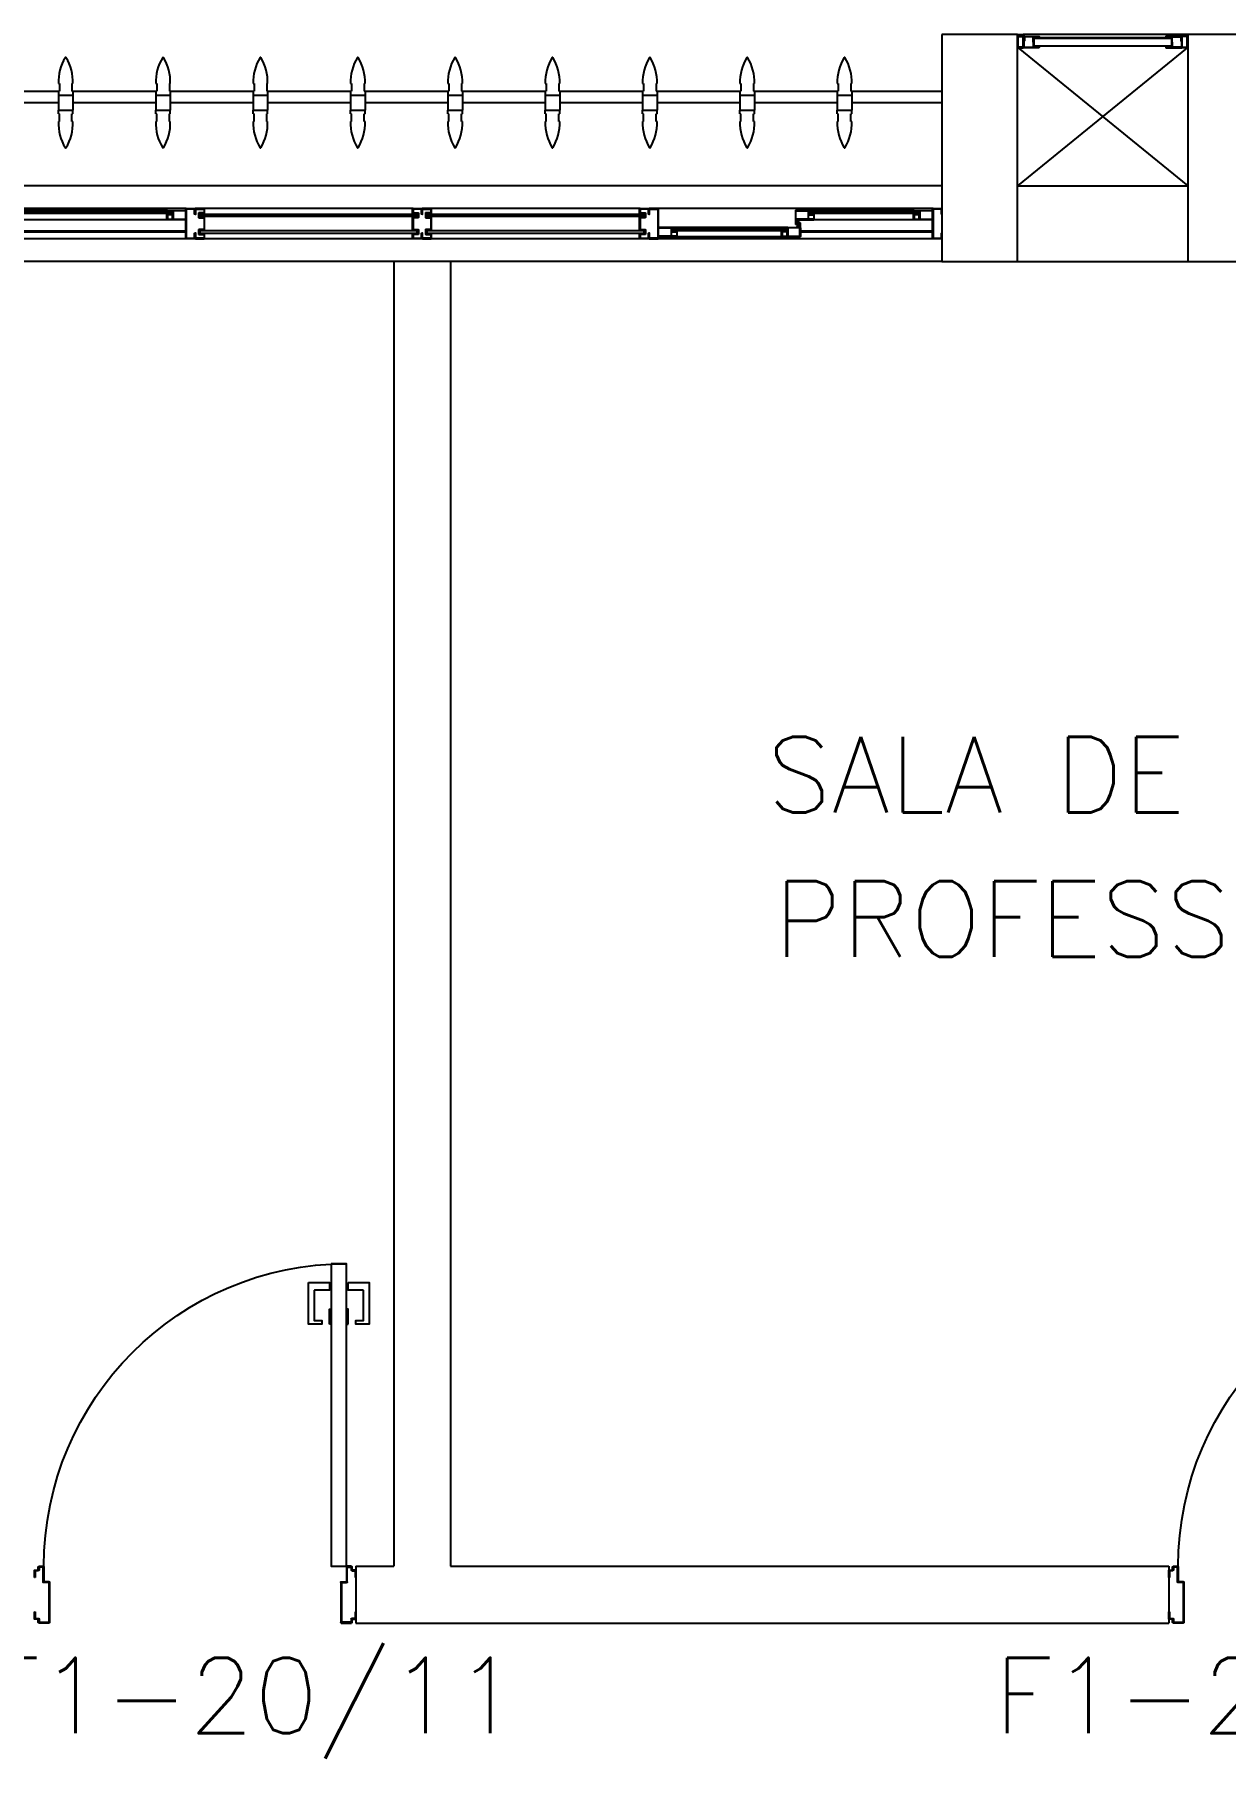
# Model space of a CAD drawing. Header units: millimetres. Extents: x 2801 to 3319, y 1187 to 1422.
# Drawn here: x 2987.925 to 2991.075, y 1325.842 to 1330.4 of the extents above; entities that cross this region are included whole.
import ezdxf

# ---------------------------------------------------------------- set-up
doc = ezdxf.new("R2010")
doc.units = ezdxf.units.MM
for name, color, linetype in [('AR-ALV', 2, 'Continuous'), ('AR-BRISES', 1, 'Continuous'), ('AR-ESQ', 1, 'Continuous'), ('AR-ESTC', 3, 'Continuous'), ('AR-PEITORIL', 1, 'Continuous'), ('AR-PORTA', 1, 'Continuous'), ('AR-SHAFT', 1, 'Continuous'), ('BR-PAINEL', 1, 'Continuous'), ('BR-SUPORTE', 1, 'Continuous'), ('DT-ESQ-BAGUETE-C', 2, 'Continuous'), ('DT-ESQ-BAGUETE-V', 1, 'Continuous'), ('DT-ESQ-CHAPA DOBRADA-V', 1, 'Continuous'), ('DT-ESQ-MARCO-V', 1, 'Continuous'), ('DT-ESQ-PERFIL CADEIRA-C', 2, 'Continuous'), ('DT-ESQ-PERFIL CADEIRA-V', 1, 'Continuous'), ('DT-ESQ-PERFIL U SIMPLES-C', 2, 'Continuous'), ('DT-ESQ-PERFIL U-C', 2, 'Continuous'), ('DT-ESQ-PERFIL U-V', 1, 'Continuous'), ('DT-ESQ-VENEZIANA-C', 2, 'Continuous'), ('DT-ESQ-VENEZIANA-V', 2, 'Continuous'), ('DT-ESQ-VIDRO-C', 2, 'Continuous'), ('DT-ESQ-VIDRO-V', 2, 'Continuous'), ('ENDEREÇO', 2, 'Continuous'), ('maçaneta', 1, 'Continuous'), ('mov', 1, 'Continuous'), ('PM-PERFIL U-C', 2, 'Continuous'), ('pm1', 2, 'Continuous'), ('TEXTO', 2, 'Continuous')]:
    doc.layers.add(name, color=color, linetype=linetype)
doc.styles.add('UNB-100', font='simplex.shx', dxfattribs={"height": 0.2})
doc.styles.add('UNB1-100', font='simplex.shx', dxfattribs={"height": 0.2})

# ---------------------------------------------------------------- blocks, each defined once
blk = doc.blocks.new('EF23-P')
at = {"layer": 'DT-ESQ-BAGUETE-C', "ltscale": 0.1}
for points in [[(0.4225, -0.08), (0.409, -0.08), (0.409, -0.0785), (0.422, -0.0785, 0.414214), (0.4225, -0.078), (0.4225, -0.067, 0.414214), (0.422, -0.0665), (0.409, -0.0665), (0.409, -0.065), (0.4225, -0.065, -0.414214), (0.424, -0.0665), (0.424, -0.0785, -0.414214)], [(0.7015, -0.08), (0.715, -0.08), (0.715, -0.0785), (0.702, -0.0785, -0.414214), (0.7015, -0.078), (0.7015, -0.067, -0.414214), (0.702, -0.0665), (0.715, -0.0665), (0.715, -0.065), (0.7015, -0.065, 0.414214), (0.7, -0.0665), (0.7, -0.0785, 0.414214)], [(0.0735, -0.125), (0.06, -0.125), (0.06, -0.1235), (0.073, -0.1235, 0.414214), (0.0735, -0.123), (0.0735, -0.112, 0.414214), (0.073, -0.1115), (0.06, -0.1115), (0.06, -0.11), (0.0735, -0.11, -0.414214), (0.075, -0.1115), (0.075, -0.1235, -0.414214)], [(0.339, -0.125), (0.3525, -0.125), (0.3525, -0.1235), (0.3395, -0.1235, -0.414214), (0.339, -0.123), (0.339, -0.112, -0.414214), (0.3395, -0.1115), (0.3525, -0.1115), (0.3525, -0.11), (0.339, -0.11, 0.414214), (0.3375, -0.1115), (0.3375, -0.1235, 0.414214)], [(2.0485, -0.125), (2.035, -0.125), (2.035, -0.1235), (2.048, -0.1235, 0.414214), (2.0485, -0.123), (2.0485, -0.112, 0.414214), (2.048, -0.1115), (2.035, -0.1115), (2.035, -0.11), (2.0485, -0.11, -0.414214), (2.05, -0.1115), (2.05, -0.1235, -0.414214)]]:
    blk.add_lwpolyline(points, format="xyb", close=True, dxfattribs=at)
at = {"layer": 'DT-ESQ-BAGUETE-V', "ltscale": 0.1}
for p, q in [((0.4225, -0.065), (0.7015, -0.065)), ((0.0735, -0.11), (0.339, -0.11)), ((2.0485, -0.11), (2.5265, -0.11))]:
    blk.add_line(p, q, dxfattribs=at)
at = {"layer": 'DT-ESQ-CHAPA DOBRADA-V', "ltscale": 0.1}
for p, q in [((0.025, -0.077), (0.374, -0.077)), ((0.025, -0.08), (0.374, -0.08)), ((2, -0.077), (2.5615, -0.077)), ((2, -0.08), (2.5615, -0.08))]:
    blk.add_line(p, q, dxfattribs=at)
at = {"layer": 'DT-ESQ-MARCO-V', "ltscale": 0.1}
for p, q in [((0.7985, -0.06), (1.3515, -0.06)), ((1.3985, -0.06), (1.9515, -0.06)), ((0.7985, -0.14), (1.3515, -0.14)), ((1.3985, -0.14), (1.9515, -0.14))]:
    blk.add_line(p, q, dxfattribs=at)
at = {"layer": 'DT-ESQ-PERFIL CADEIRA-C', "ltscale": 0.1}
for p, q in [((0.376, -0.0885), (0.4225, -0.0885)), ((0.75, -0.0885), (0.7015, -0.0885)), ((0.025, -0.1335), (0.0735, -0.1335)), ((0.3855, -0.1335), (0.339, -0.1335)), ((2, -0.1335), (2.0485, -0.1335))]:
    blk.add_line(p, q, dxfattribs=at)
for points in [[(0.4225, -0.087, -1), (0.4225, -0.09), (0.376, -0.09, -0.414214), (0.374, -0.088), (0.374, -0.067, -0.414214), (0.376, -0.065), (0.4075, -0.065, -0.414214), (0.409, -0.0665), (0.409, -0.087)], [(0.409, -0.0885, -0.198913), (0.4079, -0.0881, -0.198913), (0.4075, -0.087), (0.4075, -0.067, 0.414214), (0.407, -0.0665), (0.376, -0.0665, 0.414214), (0.3755, -0.067), (0.3755, -0.088, 0.414214), (0.376, -0.0885)], [(0.7015, -0.09), (0.75, -0.09), (0.75, -0.0885), (0.715, -0.0885, 0.198912), (0.7161, -0.0881, 0.198913), (0.7165, -0.087), (0.7165, -0.067, -0.414214), (0.717, -0.0665), (0.75, -0.0665), (0.75, -0.065), (0.7165, -0.065, 0.414214), (0.715, -0.0665), (0.715, -0.0785), (0.715, -0.08), (0.715, -0.087), (0.7015, -0.087, 1)], [(0.0735, -0.135), (0.025, -0.135), (0.025, -0.1335), (0.06, -0.1335, -0.198912), (0.0589, -0.1331, -0.198913), (0.0585, -0.132), (0.0585, -0.112, 0.414214), (0.058, -0.1115), (0.025, -0.1115), (0.025, -0.11), (0.0585, -0.11, -0.414214), (0.06, -0.1115), (0.06, -0.1235), (0.06, -0.125), (0.06, -0.132), (0.0735, -0.132, -1)], [(0.339, -0.132, 1), (0.339, -0.135), (0.3855, -0.135, 0.414214), (0.3875, -0.133), (0.3875, -0.112, 0.414214), (0.3855, -0.11), (0.354, -0.11, 0.414214), (0.3525, -0.1115), (0.3525, -0.132)], [(0.3525, -0.1335, 0.198913), (0.3536, -0.1331, 0.198913), (0.354, -0.132), (0.354, -0.112, -0.414214), (0.3545, -0.1115), (0.3855, -0.1115, -0.414214), (0.386, -0.112), (0.386, -0.133, -0.414214), (0.3855, -0.1335)], [(2.0485, -0.135), (2, -0.135), (2, -0.1335), (2.035, -0.1335, -0.198912), (2.0339, -0.1331, -0.198913), (2.0335, -0.132), (2.0335, -0.112, 0.414214), (2.033, -0.1115), (2, -0.1115), (2, -0.11), (2.0335, -0.11, -0.414214), (2.035, -0.1115), (2.035, -0.1235), (2.035, -0.125), (2.035, -0.132), (2.0485, -0.132, -1)]]:
    blk.add_lwpolyline(points, format="xyb", close=True, dxfattribs=at)
at = {"layer": 'DT-ESQ-PERFIL CADEIRA-V', "ltscale": 0.1}
for p, q in [((0.4075, -0.09), (0.7015, -0.09)), ((0.0735, -0.135), (0.339, -0.135)), ((2.0485, -0.135), (2.5265, -0.135))]:
    blk.add_line(p, q, dxfattribs=at)
at = {"layer": 'DT-ESQ-PERFIL U SIMPLES-C', "ltscale": 0.1}
for points in [[(0.376, -0.102), (0.384, -0.102), (0.384, -0.1005), (0.376, -0.1005, -0.414214), (0.3755, -0.1), (0.3755, -0.092, -0.414214), (0.376, -0.0915), (0.384, -0.0915), (0.384, -0.09), (0.376, -0.09, 0.414214), (0.374, -0.092), (0.374, -0.1, 0.414214)], [(0.3855, -0.098), (0.3775, -0.098), (0.3775, -0.0995), (0.3855, -0.0995, -0.414214), (0.386, -0.1), (0.386, -0.108, -0.414214), (0.3855, -0.1085), (0.3775, -0.1085), (0.3775, -0.11), (0.3855, -0.11, 0.414214), (0.3875, -0.108), (0.3875, -0.1, 0.414214)]]:
    blk.add_lwpolyline(points, format="xyb", close=True, dxfattribs=at)
at = {"layer": 'DT-ESQ-PERFIL U-C', "ltscale": 0.1}
for points in [[(0, -0.0615, -0.414214), (0.0015, -0.06), (0.0235, -0.06, -0.414214), (0.025, -0.0615), (0.025, -0.1385, -0.414214), (0.0235, -0.14), (0.0015, -0.14, -0.414214), (0, -0.1385), (0, -0.125), (0.0015, -0.125), (0.0015, -0.138, 0.414214), (0.002, -0.1385), (0.023, -0.1385, 0.414214), (0.0235, -0.138), (0.0235, -0.062, 0.414214), (0.023, -0.0615), (0.002, -0.0615, 0.414214), (0.0015, -0.062), (0.0015, -0.075), (0, -0.075)], [(0.775, -0.0615, 0.414214), (0.7735, -0.06), (0.7515, -0.06, 0.414214), (0.75, -0.0615), (0.75, -0.1385, 0.414214), (0.7515, -0.14), (0.7735, -0.14, 0.414214), (0.775, -0.1385), (0.775, -0.125), (0.7735, -0.125), (0.7735, -0.138, -0.414214), (0.773, -0.1385), (0.752, -0.1385, -0.414214), (0.7515, -0.138), (0.7515, -0.062, -0.414214), (0.752, -0.0615), (0.773, -0.0615, -0.414214), (0.7735, -0.062), (0.7735, -0.075), (0.775, -0.075)], [(0.8, -0.1285), (0.8, -0.1385, -0.414214), (0.7985, -0.14), (0.7765, -0.14, -0.414214), (0.775, -0.1385), (0.775, -0.125), (0.7765, -0.125), (0.7765, -0.138, 0.414214), (0.777, -0.1385), (0.798, -0.1385, 0.414214), (0.7985, -0.138), (0.7985, -0.1285), (0.7855, -0.1285, -0.414214), (0.784, -0.127), (0.784, -0.117, -0.414214), (0.7855, -0.1155), (0.7985, -0.1155), (0.7985, -0.0845), (0.7855, -0.0845, -0.414214), (0.784, -0.083), (0.784, -0.073, -0.414214), (0.7855, -0.0715), (0.7985, -0.0715), (0.7985, -0.062, 0.414214), (0.798, -0.0615), (0.777, -0.0615, 0.414214), (0.7765, -0.062), (0.7765, -0.075), (0.775, -0.075), (0.775, -0.0615, -0.414214), (0.7765, -0.06), (0.7985, -0.06, -0.414214), (0.8, -0.0615), (0.8, -0.0715, -0.414214), (0.7985, -0.073), (0.7855, -0.073), (0.7855, -0.083), (0.7985, -0.083), (0.7985, -0.083, -0.414214), (0.8, -0.0845), (0.8, -0.1155, -0.414214), (0.7985, -0.117), (0.7985, -0.117), (0.7855, -0.117), (0.7855, -0.127), (0.7985, -0.127, -0.414214)], [(1.35, -0.1285), (1.35, -0.1385, 0.414214), (1.3515, -0.14), (1.3735, -0.14, 0.414214), (1.375, -0.1385), (1.375, -0.125), (1.3735, -0.125), (1.3735, -0.138, -0.414214), (1.373, -0.1385), (1.352, -0.1385, -0.414214), (1.3515, -0.138), (1.3515, -0.1285), (1.3645, -0.1285, 0.414214), (1.366, -0.127), (1.366, -0.117, 0.414214), (1.3645, -0.1155), (1.3515, -0.1155), (1.3515, -0.0845), (1.3645, -0.0845, 0.414214), (1.366, -0.083), (1.366, -0.073, 0.414214), (1.3645, -0.0715), (1.3515, -0.0715), (1.3515, -0.062, -0.414214), (1.352, -0.0615), (1.373, -0.0615, -0.414214), (1.3735, -0.062), (1.3735, -0.075), (1.375, -0.075), (1.375, -0.0615, 0.414214), (1.3735, -0.06), (1.3515, -0.06, 0.414214), (1.35, -0.0615), (1.35, -0.0715, 0.414214), (1.3515, -0.073), (1.3645, -0.073), (1.3645, -0.083), (1.3515, -0.083), (1.3515, -0.083, 0.414214), (1.35, -0.0845), (1.35, -0.1155, 0.414214), (1.3515, -0.117), (1.3515, -0.117), (1.3645, -0.117), (1.3645, -0.127), (1.3515, -0.127, 0.414214)], [(1.4, -0.1285), (1.4, -0.1385, -0.414214), (1.3985, -0.14), (1.3765, -0.14, -0.414214), (1.375, -0.1385), (1.375, -0.125), (1.3765, -0.125), (1.3765, -0.138, 0.414214), (1.377, -0.1385), (1.398, -0.1385, 0.414214), (1.3985, -0.138), (1.3985, -0.1285), (1.3855, -0.1285, -0.414214), (1.384, -0.127), (1.384, -0.117, -0.414214), (1.3855, -0.1155), (1.3985, -0.1155), (1.3985, -0.0845), (1.3855, -0.0845, -0.414214), (1.384, -0.083), (1.384, -0.073, -0.414214), (1.3855, -0.0715), (1.3985, -0.0715), (1.3985, -0.062, 0.414214), (1.398, -0.0615), (1.377, -0.0615, 0.414214), (1.3765, -0.062), (1.3765, -0.075), (1.375, -0.075), (1.375, -0.0615, -0.414214), (1.3765, -0.06), (1.3985, -0.06, -0.414214), (1.4, -0.0615), (1.4, -0.0715, -0.414214), (1.3985, -0.073), (1.3855, -0.073), (1.3855, -0.083), (1.3985, -0.083), (1.3985, -0.083, -0.414214), (1.4, -0.0845), (1.4, -0.1155, -0.414214), (1.3985, -0.117), (1.3985, -0.117), (1.3855, -0.117), (1.3855, -0.127), (1.3985, -0.127, -0.414214)], [(1.95, -0.1285), (1.95, -0.1385, 0.414214), (1.9515, -0.14), (1.9735, -0.14, 0.414214), (1.975, -0.1385), (1.975, -0.125), (1.9735, -0.125), (1.9735, -0.138, -0.414214), (1.973, -0.1385), (1.952, -0.1385, -0.414214), (1.9515, -0.138), (1.9515, -0.1285), (1.9645, -0.1285, 0.414214), (1.966, -0.127), (1.966, -0.117, 0.414214), (1.9645, -0.1155), (1.9515, -0.1155), (1.9515, -0.0845), (1.9645, -0.0845, 0.414214), (1.966, -0.083), (1.966, -0.073, 0.414214), (1.9645, -0.0715), (1.9515, -0.0715), (1.9515, -0.062, -0.414214), (1.952, -0.0615), (1.973, -0.0615, -0.414214), (1.9735, -0.062), (1.9735, -0.075), (1.975, -0.075), (1.975, -0.0615, 0.414214), (1.9735, -0.06), (1.9515, -0.06, 0.414214), (1.95, -0.0615), (1.95, -0.0715, 0.414214), (1.9515, -0.073), (1.9645, -0.073), (1.9645, -0.083), (1.9515, -0.083), (1.9515, -0.083, 0.414214), (1.95, -0.0845), (1.95, -0.1155, 0.414214), (1.9515, -0.117), (1.9515, -0.117), (1.9645, -0.117), (1.9645, -0.127), (1.9515, -0.127, 0.414214)], [(1.975, -0.0615, -0.414214), (1.9765, -0.06), (1.9985, -0.06, -0.414214), (2, -0.0615), (2, -0.1385, -0.414214), (1.9985, -0.14), (1.9765, -0.14, -0.414214), (1.975, -0.1385), (1.975, -0.125), (1.9765, -0.125), (1.9765, -0.138, 0.414214), (1.977, -0.1385), (1.998, -0.1385, 0.414214), (1.9985, -0.138), (1.9985, -0.062, 0.414214), (1.998, -0.0615), (1.977, -0.0615, 0.414214), (1.9765, -0.062), (1.9765, -0.075), (1.975, -0.075)]]:
    blk.add_lwpolyline(points, format="xyb", close=True, dxfattribs=at)
at = {"layer": 'DT-ESQ-PERFIL U-V', "ltscale": 0.1}
for p, q in [((0.0235, -0.06), (0.7515, -0.06)), ((1.9985, -0.06), (3.1515, -0.06)), ((0.0235, -0.14), (0.7515, -0.14)), ((1.9985, -0.14), (3.1515, -0.14))]:
    blk.add_line(p, q, dxfattribs=at)
at = {"layer": 'DT-ESQ-VIDRO-C', "ltscale": 0.1}
for points in [[(0.7125, -0.085), (0.7125, -0.082), (0.4115, -0.082), (0.4115, -0.085)], [(1.3625, -0.081), (1.3625, -0.075), (0.7875, -0.075), (0.7875, -0.081)], [(1.9625, -0.081), (1.9625, -0.075), (1.3875, -0.075), (1.3875, -0.081)], [(0.063, -0.13), (0.063, -0.127), (0.3495, -0.127), (0.3495, -0.13)], [(2.038, -0.13), (2.038, -0.127), (2.537, -0.127), (2.537, -0.13)]]:
    blk.add_lwpolyline(points, close=True, dxfattribs=at)
at = {"layer": 'DT-ESQ-VIDRO-V', "ltscale": 0.1}
for points in [[(1.3625, -0.119), (1.3625, -0.125), (0.7875, -0.125), (0.7875, -0.119)], [(1.9625, -0.119), (1.9625, -0.125), (1.3875, -0.125), (1.3875, -0.119)]]:
    blk.add_lwpolyline(points, close=True, dxfattribs=at)
blk = doc.blocks.new('BR-MODULO8')
at = {"layer": 'BR-PAINEL'}
for p, q in [((-2.3367, 0.27), (-2.3342, 0.27)), ((-2.3367, 0.25), (-2.3367, 0.24)), ((-2.3367, 0.25), (-2.3342, 0.25)), ((-2.3367, 0.24), (-2.2983, 0.24)), ((-2.3367, 0.24), (-2.3367, 0.2)), ((-2.3342, 0.27), (-2.3342, 0.25)), ((-2.3008, 0.27), (-2.3008, 0.25)), ((-2.2983, 0.27), (-2.3008, 0.27)), ((-2.2983, 0.25), (-2.3008, 0.25)), ((-2.2983, 0.25), (-2.2983, 0.24)), ((-2.2983, 0.24), (-2.2983, 0.2)), ((-2.0792, 0.27), (-2.0767, 0.27)), ((-2.0792, 0.25), (-2.0792, 0.24)), ((-2.0792, 0.25), (-2.0767, 0.25)), ((-2.0792, 0.24), (-2.0408, 0.24)), ((-2.0792, 0.24), (-2.0792, 0.2)), ((-2.0767, 0.27), (-2.0767, 0.25)), ((-2.0433, 0.27), (-2.0433, 0.25)), ((-2.0408, 0.27), (-2.0433, 0.27)), ((-2.0408, 0.25), (-2.0433, 0.25)), ((-2.0408, 0.25), (-2.0408, 0.24)), ((-2.0408, 0.24), (-2.0408, 0.2)), ((-1.8217, 0.27), (-1.8192, 0.27)), ((-1.8217, 0.25), (-1.8217, 0.24)), ((-1.8217, 0.25), (-1.8192, 0.25)), ((-1.8217, 0.24), (-1.7833, 0.24)), ((-1.8217, 0.24), (-1.8217, 0.2)), ((-1.8192, 0.27), (-1.8192, 0.25)), ((-1.7858, 0.27), (-1.7858, 0.25)), ((-1.7833, 0.27), (-1.7858, 0.27)), ((-1.7833, 0.25), (-1.7858, 0.25)), ((-1.7833, 0.25), (-1.7833, 0.24)), ((-1.7833, 0.24), (-1.7833, 0.2)), ((-1.5642, 0.27), (-1.5617, 0.27)), ((-1.5642, 0.25), (-1.5642, 0.24)), ((-1.5642, 0.25), (-1.5617, 0.25)), ((-1.5642, 0.24), (-1.5258, 0.24)), ((-1.5642, 0.24), (-1.5642, 0.2)), ((-1.5617, 0.27), (-1.5617, 0.25)), ((-1.5283, 0.27), (-1.5283, 0.25)), ((-1.5258, 0.27), (-1.5283, 0.27)), ((-1.5258, 0.25), (-1.5283, 0.25)), ((-1.5258, 0.25), (-1.5258, 0.24)), ((-1.5258, 0.24), (-1.5258, 0.2)), ((-1.3067, 0.27), (-1.3042, 0.27)), ((-1.3067, 0.25), (-1.3067, 0.24)), ((-1.3067, 0.25), (-1.3042, 0.25)), ((-1.3067, 0.24), (-1.2683, 0.24)), ((-1.3067, 0.24), (-1.3067, 0.2)), ((-1.3042, 0.27), (-1.3042, 0.25)), ((-1.2708, 0.27), (-1.2708, 0.25)), ((-1.2683, 0.27), (-1.2708, 0.27)), ((-1.2683, 0.25), (-1.2708, 0.25)), ((-1.2683, 0.25), (-1.2683, 0.24)), ((-1.2683, 0.24), (-1.2683, 0.2)), ((-1.0492, 0.27), (-1.0467, 0.27)), ((-1.0492, 0.25), (-1.0492, 0.24)), ((-1.0492, 0.25), (-1.0467, 0.25)), ((-1.0492, 0.24), (-1.0108, 0.24)), ((-1.0492, 0.24), (-1.0492, 0.2)), ((-1.0467, 0.27), (-1.0467, 0.25)), ((-1.0133, 0.27), (-1.0133, 0.25)), ((-1.0108, 0.27), (-1.0133, 0.27)), ((-1.0108, 0.25), (-1.0133, 0.25)), ((-1.0108, 0.25), (-1.0108, 0.24)), ((-1.0108, 0.24), (-1.0108, 0.2)), ((-0.7917, 0.27), (-0.7892, 0.27)), ((-0.7917, 0.25), (-0.7917, 0.24)), ((-0.7917, 0.25), (-0.7892, 0.25)), ((-0.7917, 0.24), (-0.7533, 0.24)), ((-0.7917, 0.24), (-0.7917, 0.2)), ((-0.7892, 0.27), (-0.7892, 0.25)), ((-0.7558, 0.27), (-0.7558, 0.25)), ((-0.7533, 0.27), (-0.7558, 0.27)), ((-0.7533, 0.25), (-0.7558, 0.25)), ((-0.7533, 0.25), (-0.7533, 0.24)), ((-0.7533, 0.24), (-0.7533, 0.2)), ((-0.5342, 0.27), (-0.5317, 0.27)), ((-0.5342, 0.25), (-0.5317, 0.25)), ((-0.5342, 0.25), (-0.5342, 0.24)), ((-0.5342, 0.24), (-0.5342, 0.2)), ((-0.5342, 0.24), (-0.4958, 0.24)), ((-0.5317, 0.27), (-0.5317, 0.25)), ((-0.4958, 0.27), (-0.4983, 0.27)), ((-0.4983, 0.27), (-0.4983, 0.25)), ((-0.4958, 0.25), (-0.4983, 0.25)), ((-0.4958, 0.25), (-0.4958, 0.24)), ((-0.4958, 0.24), (-0.4958, 0.2)), ((-0.2767, 0.27), (-0.2742, 0.27)), ((-0.2767, 0.25), (-0.2767, 0.24)), ((-0.2767, 0.25), (-0.2742, 0.25)), ((-0.2767, 0.24), (-0.2383, 0.24)), ((-0.2767, 0.24), (-0.2767, 0.2)), ((-0.2742, 0.27), (-0.2742, 0.25)), ((-0.2408, 0.27), (-0.2408, 0.25)), ((-0.2383, 0.27), (-0.2408, 0.27)), ((-0.2383, 0.25), (-0.2408, 0.25)), ((-0.2383, 0.25), (-0.2383, 0.24)), ((-0.2383, 0.24), (-0.2383, 0.2)), ((-2.3367, 0.2), (-2.2983, 0.2)), ((-2.3367, 0.19), (-2.3367, 0.2)), ((-2.3367, 0.19), (-2.3342, 0.19)), ((-2.3342, 0.17), (-2.3342, 0.19)), ((-2.2983, 0.19), (-2.3008, 0.19)), ((-2.3008, 0.17), (-2.3008, 0.19)), ((-2.2983, 0.19), (-2.2983, 0.2)), ((-2.0792, 0.2), (-2.0408, 0.2)), ((-2.0792, 0.19), (-2.0792, 0.2)), ((-2.0792, 0.19), (-2.0767, 0.19)), ((-2.0767, 0.17), (-2.0767, 0.19)), ((-2.0408, 0.19), (-2.0433, 0.19)), ((-2.0433, 0.17), (-2.0433, 0.19)), ((-2.0408, 0.19), (-2.0408, 0.2)), ((-1.8217, 0.2), (-1.7833, 0.2)), ((-1.8217, 0.19), (-1.8217, 0.2)), ((-1.8217, 0.19), (-1.8192, 0.19)), ((-1.8192, 0.17), (-1.8192, 0.19)), ((-1.7833, 0.19), (-1.7858, 0.19)), ((-1.7858, 0.17), (-1.7858, 0.19)), ((-1.7833, 0.19), (-1.7833, 0.2)), ((-1.5642, 0.2), (-1.5258, 0.2)), ((-1.5642, 0.19), (-1.5642, 0.2)), ((-1.5642, 0.19), (-1.5617, 0.19)), ((-1.5617, 0.17), (-1.5617, 0.19)), ((-1.5258, 0.19), (-1.5283, 0.19)), ((-1.5283, 0.17), (-1.5283, 0.19)), ((-1.5258, 0.19), (-1.5258, 0.2)), ((-1.3067, 0.2), (-1.2683, 0.2)), ((-1.3067, 0.19), (-1.3067, 0.2)), ((-1.3067, 0.19), (-1.3042, 0.19)), ((-1.3042, 0.17), (-1.3042, 0.19)), ((-1.2683, 0.19), (-1.2708, 0.19)), ((-1.2708, 0.17), (-1.2708, 0.19)), ((-1.2683, 0.19), (-1.2683, 0.2)), ((-1.0492, 0.2), (-1.0108, 0.2)), ((-1.0492, 0.19), (-1.0492, 0.2)), ((-1.0492, 0.19), (-1.0467, 0.19)), ((-1.0467, 0.17), (-1.0467, 0.19)), ((-1.0108, 0.19), (-1.0133, 0.19)), ((-1.0133, 0.17), (-1.0133, 0.19)), ((-1.0108, 0.19), (-1.0108, 0.2)), ((-0.7917, 0.2), (-0.7533, 0.2)), ((-0.7917, 0.19), (-0.7917, 0.2)), ((-0.7917, 0.19), (-0.7892, 0.19)), ((-0.7892, 0.17), (-0.7892, 0.19)), ((-0.7533, 0.19), (-0.7558, 0.19)), ((-0.7558, 0.17), (-0.7558, 0.19)), ((-0.7533, 0.19), (-0.7533, 0.2)), ((-0.5342, 0.19), (-0.5342, 0.2)), ((-0.5342, 0.2), (-0.4958, 0.2)), ((-0.5342, 0.19), (-0.5317, 0.19)), ((-0.5317, 0.17), (-0.5317, 0.19)), ((-0.4983, 0.17), (-0.4983, 0.19)), ((-0.4958, 0.19), (-0.4983, 0.19)), ((-0.4958, 0.19), (-0.4958, 0.2)), ((-0.2767, 0.2), (-0.2383, 0.2)), ((-0.2767, 0.19), (-0.2767, 0.2)), ((-0.2767, 0.19), (-0.2742, 0.19)), ((-0.2742, 0.17), (-0.2742, 0.19)), ((-0.2383, 0.19), (-0.2408, 0.19)), ((-0.2408, 0.17), (-0.2408, 0.19)), ((-0.2383, 0.19), (-0.2383, 0.2)), ((-2.3367, 0.17), (-2.3342, 0.17)), ((-2.2983, 0.17), (-2.3008, 0.17)), ((-2.0792, 0.17), (-2.0767, 0.17)), ((-2.0408, 0.17), (-2.0433, 0.17)), ((-1.8217, 0.17), (-1.8192, 0.17)), ((-1.7833, 0.17), (-1.7858, 0.17)), ((-1.5642, 0.17), (-1.5617, 0.17)), ((-1.5258, 0.17), (-1.5283, 0.17)), ((-1.3067, 0.17), (-1.3042, 0.17)), ((-1.2683, 0.17), (-1.2708, 0.17)), ((-1.0492, 0.17), (-1.0467, 0.17)), ((-1.0108, 0.17), (-1.0133, 0.17)), ((-0.7917, 0.17), (-0.7892, 0.17)), ((-0.7533, 0.17), (-0.7558, 0.17)), ((-0.5342, 0.17), (-0.5317, 0.17)), ((-0.4958, 0.17), (-0.4983, 0.17)), ((-0.2767, 0.17), (-0.2742, 0.17)), ((-0.2383, 0.17), (-0.2408, 0.17))]:
    blk.add_line(p, q, dxfattribs=at)
for centre, radius, start, end in [((-2.2117, 0.2739), 0.1251, 148.4721, 181.772), ((-2.3175, 0.3387), 0.001, 37.1012, 142.8988), ((-2.4233, 0.2739), 0.1251, 358.228, 31.5279), ((-1.9542, 0.2739), 0.1251, 148.4721, 181.772), ((-2.06, 0.3387), 0.001, 37.1012, 142.8988), ((-2.1658, 0.2739), 0.1251, 358.228, 31.5279), ((-1.6967, 0.2739), 0.1251, 148.4721, 181.772), ((-1.8025, 0.3387), 0.001, 37.1012, 142.8988), ((-1.9083, 0.2739), 0.1251, 358.228, 31.5279), ((-1.4392, 0.2739), 0.1251, 148.4721, 181.772), ((-1.545, 0.3387), 0.001, 37.1012, 142.8988), ((-1.6508, 0.2739), 0.1251, 358.228, 31.5279), ((-1.1817, 0.2739), 0.1251, 148.4721, 181.772), ((-1.2875, 0.3387), 0.001, 37.1012, 142.8988), ((-1.3933, 0.2739), 0.1251, 358.228, 31.5279), ((-0.9242, 0.2739), 0.1251, 148.4721, 181.772), ((-1.03, 0.3387), 0.001, 37.1012, 142.8988), ((-1.1358, 0.2739), 0.1251, 358.228, 31.5279), ((-0.6667, 0.2739), 0.1251, 148.4721, 181.772), ((-0.7725, 0.3387), 0.001, 37.1012, 142.8988), ((-0.8783, 0.2739), 0.1251, 358.228, 31.5279), ((-0.4092, 0.2739), 0.1251, 148.4721, 181.772), ((-0.515, 0.3387), 0.001, 37.1012, 142.8988), ((-0.6208, 0.2739), 0.1251, 358.228, 31.5279), ((-0.1517, 0.2739), 0.1251, 148.4721, 181.772), ((-0.2575, 0.3387), 0.001, 37.1012, 142.8988), ((-0.3633, 0.2739), 0.1251, 358.228, 31.5279), ((-2.2117, 0.1661), 0.1251, 178.228, 211.5279), ((-2.4233, 0.1661), 0.1251, 328.4721, 1.772), ((-1.9542, 0.1661), 0.1251, 178.228, 211.5279), ((-2.1658, 0.1661), 0.1251, 328.4721, 1.772), ((-1.6967, 0.1661), 0.1251, 178.228, 211.5279), ((-1.9083, 0.1661), 0.1251, 328.4721, 1.772), ((-1.4392, 0.1661), 0.1251, 178.228, 211.5279), ((-1.6508, 0.1661), 0.1251, 328.4721, 1.772), ((-1.1817, 0.1661), 0.1251, 178.228, 211.5279), ((-1.3933, 0.1661), 0.1251, 328.4721, 1.772), ((-0.9242, 0.1661), 0.1251, 178.228, 211.5279), ((-1.1358, 0.1661), 0.1251, 328.4721, 1.772), ((-0.6667, 0.1661), 0.1251, 178.228, 211.5279), ((-0.8783, 0.1661), 0.1251, 328.4721, 1.772), ((-0.4092, 0.1661), 0.1251, 178.228, 211.5279), ((-0.6208, 0.1661), 0.1251, 328.4721, 1.772), ((-0.1517, 0.1661), 0.1251, 178.228, 211.5279), ((-0.3633, 0.1661), 0.1251, 328.4721, 1.772), ((-2.3175, 0.1013), 0.001, 217.1012, 322.8988), ((-2.06, 0.1013), 0.001, 217.1012, 322.8988), ((-1.8025, 0.1013), 0.001, 217.1012, 322.8988), ((-1.545, 0.1013), 0.001, 217.1012, 322.8988), ((-1.2875, 0.1013), 0.001, 217.1012, 322.8988), ((-1.03, 0.1013), 0.001, 217.1012, 322.8988), ((-0.7725, 0.1013), 0.001, 217.1012, 322.8988), ((-0.515, 0.1013), 0.001, 217.1012, 322.8988), ((-0.2575, 0.1013), 0.001, 217.1012, 322.8988)]:
    blk.add_arc(centre, radius, start, end, dxfattribs=at)
at = {"layer": 'BR-SUPORTE'}
for p, q in [((-2.5558, 0.25), (-2.3342, 0.25)), ((-2.2983, 0.25), (-2.0767, 0.25)), ((-2.0408, 0.25), (-1.8192, 0.25)), ((-1.7833, 0.25), (-1.5617, 0.25)), ((-1.5258, 0.25), (-1.3042, 0.25)), ((-1.2683, 0.25), (-1.0467, 0.25)), ((-1.0108, 0.25), (-0.7892, 0.25)), ((-0.7533, 0.25), (-0.5317, 0.25)), ((-0.4958, 0.25), (-0.2742, 0.25)), ((-0.2383, 0.25), (0, 0.25)), ((-2.5558, 0.22), (-2.3367, 0.22)), ((-2.2983, 0.22), (-2.0792, 0.22)), ((-2.0408, 0.22), (-1.8217, 0.22)), ((-1.7833, 0.22), (-1.5642, 0.22)), ((-1.5258, 0.22), (-1.3067, 0.22)), ((-1.2683, 0.22), (-1.0492, 0.22)), ((-1.0108, 0.22), (-0.7917, 0.22)), ((-0.7533, 0.22), (-0.5342, 0.22)), ((-0.4958, 0.22), (-0.2767, 0.22)), ((-0.2383, 0.22), (0, 0.22))]:
    blk.add_line(p, q, dxfattribs=at)
blk = doc.blocks.new('PM3')
at = {"layer": 'maçaneta'}
for points in [[(0.02, 0.825), (-0.035, 0.825), (-0.035, 0.715), (0, 0.715), (0, 0.725), (-0.02, 0.725), (-0.02, 0.8035, -0.414214), (-0.0185, 0.805), (0.02, 0.805)], [(0.125, 0.825), (0.07, 0.825), (0.07, 0.805), (0.1085, 0.805, -0.414214), (0.11, 0.8035), (0.11, 0.725), (0.09, 0.725), (0.09, 0.715), (0.125, 0.715)]]:
    blk.add_lwpolyline(points, format="xyb", close=True, dxfattribs=at)
for points in [[(0.02, 0.715), (0.02, 0.755), (0.025, 0.755), (0.025, 0.715)], [(0.07, 0.715), (0.07, 0.755), (0.065, 0.755), (0.065, 0.715)]]:
    blk.add_lwpolyline(points, close=True, dxfattribs=at)
at = {"layer": 'mov'}
blk.add_arc((0.025, 0.075), 0.8, 0, 90, dxfattribs=at)
at = {"layer": 'PM-PERFIL U-C'}
for p, q in [((0, 0.045), (0, 0.0635)), ((0.0015, 0.065), (0.01, 0.065)), ((0.002, 0.063), (0.002, 0.045)), ((0.0105, 0.063), (0.002, 0.063)), ((0.01, 0.065), (0.01, 0.0735)), ((0.0115, 0.075), (0.0235, 0.075)), ((0.012, 0.073), (0.012, 0.0645)), ((0.023, 0.073), (0.012, 0.073)), ((0.023, 0.0335), (0.023, 0.073)), ((0.025, 0.0735), (0.025, 0.034)), ((0.825, 0.0735), (0.825, 0.034)), ((0.8385, 0.075), (0.8265, 0.075)), ((0.827, 0.073), (0.838, 0.073)), ((0.827, 0.0335), (0.827, 0.073)), ((0.838, 0.073), (0.838, 0.0645)), ((0.8395, 0.063), (0.848, 0.063)), ((0.84, 0.065), (0.84, 0.0735)), ((0.8485, 0.065), (0.84, 0.065)), ((0.848, 0.063), (0.848, 0.045)), ((0.85, 0.045), (0.85, 0.0635)), ((0.002, 0.045), (0, 0.045)), ((0.038, 0.032), (0.0245, 0.032)), ((0.0385, 0.034), (0.025, 0.034)), ((0.038, 0.032), (0.038, -0.073)), ((0.04, 0.0325), (0.04, -0.0735)), ((0.81, 0.0325), (0.81, -0.0735)), ((0.8115, 0.034), (0.825, 0.034)), ((0.812, 0.032), (0.8255, 0.032)), ((0.812, 0.032), (0.812, -0.073)), ((0.848, 0.045), (0.85, 0.045)), ((0, -0.045), (0.002, -0.045)), ((0, -0.0635), (0, -0.045)), ((0.002, -0.045), (0.002, -0.063)), ((0.85, -0.045), (0.848, -0.045)), ((0.848, -0.045), (0.848, -0.063)), ((0.85, -0.0635), (0.85, -0.045)), ((0.01, -0.065), (0.0015, -0.065)), ((0.002, -0.063), (0.0105, -0.063)), ((0.01, -0.0735), (0.01, -0.065)), ((0.0385, -0.075), (0.0115, -0.075)), ((0.012, -0.0645), (0.012, -0.073)), ((0.012, -0.073), (0.038, -0.073)), ((0.8115, -0.075), (0.8385, -0.075)), ((0.838, -0.073), (0.812, -0.073)), ((0.838, -0.0645), (0.838, -0.073)), ((0.848, -0.063), (0.8395, -0.063)), ((0.84, -0.0735), (0.84, -0.065)), ((0.84, -0.065), (0.8485, -0.065))]:
    blk.add_line(p, q, dxfattribs=at)
for centre, start, end in [((0.0015, 0.0635), 90, 180), ((0.0115, 0.0735), 90, 180), ((0.0105, 0.0645), 270, 0), ((0.0235, 0.0735), 360, 90), ((0.8265, 0.0735), 90, 180), ((0.8395, 0.0645), 180, 270), ((0.8385, 0.0735), 0, 90), ((0.8485, 0.0635), 0, 90), ((0.0245, 0.0335), 180, 270), ((0.0385, 0.0325), 0, 90), ((0.8115, 0.0325), 90, 180), ((0.8255, 0.0335), 270, 0), ((0.0015, -0.0635), 180, 270), ((0.0115, -0.0735), 180, 270), ((0.0105, -0.0645), 0, 90), ((0.0385, -0.0735), 269.9386, 0), ((0.8115, -0.0735), 180, 270.0614), ((0.8395, -0.0645), 90, 180), ((0.8385, -0.0735), 270, 0), ((0.8485, -0.0635), 270, 0)]:
    blk.add_arc(centre, 0.0015, start, end, dxfattribs=at)
at = {"layer": 'pm1'}
blk.add_lwpolyline([(0.065, 0.875), (0.065, 0.075), (0.025, 0.075), (0.025, 0.875)], close=True, dxfattribs=at)
blk = doc.blocks.new('EF01C-P')
at = {"layer": 'DT-ESQ-BAGUETE-C', "ltscale": 0.1}
for points in [[(0.0015, 0.035), (0.015, 0.035), (0.015, 0.0335), (0.0015, 0.0335), (0.0015, 0.005), (0.015, 0.005), (0.015, 0.0035), (0.0015, 0.0035, -0.414214), (0, 0.005), (0, 0.0335, -0.414214)], [(0.4485, 0.035), (0.435, 0.035), (0.435, 0.0335), (0.4485, 0.0335), (0.4485, 0.005), (0.435, 0.005), (0.435, 0.0035), (0.4485, 0.0035, 0.414214), (0.45, 0.005), (0.45, 0.0335, 0.414214)]]:
    blk.add_lwpolyline(points, format="xyb", close=True, dxfattribs=at)
at = {"layer": 'DT-ESQ-PERFIL CADEIRA-C', "ltscale": 0.1}
for points in [[(0.01, 0.0015), (0.01, 0.003), (0.0015, 0.003, 1), (0.0015, 0), (0.015, 0, 0.414214), (0.0165, 0.0015), (0.0165, 0.0335), (0.043, 0.0335)], [(0.043, 0.0065), (0.018, 0.0065), (0.018, 0.0165), (0.0165, 0.0165), (0.0165, 0.0065, 0.414214), (0.018, 0.005), (0.043, 0.005), (0.0565, 0.005, 1), (0.0565, 0.008), (0.043, 0.008), (0.043, 0.02), (0.043, 0.032), (0.0565, 0.032, 1), (0.0565, 0.035), (0.043, 0.035), (0.0165, 0.035, 0.414214), (0.015, 0.0335), (0.015, 0.0015), (0.0015, 0.0015)], [(0.0415, 0.02), (0.0415, 0.032, -0.414214), (0.043, 0.0335), (0.0565, 0.0335)], [(0.0415, 0.02), (0.0415, 0.008, 0.414214), (0.043, 0.0065), (0.0565, 0.0065)], [(0.407, 0.0065), (0.432, 0.0065), (0.432, 0.0165), (0.4335, 0.0165), (0.4335, 0.0065, -0.414214), (0.432, 0.005), (0.407, 0.005), (0.3935, 0.005, -1), (0.3935, 0.008), (0.407, 0.008), (0.407, 0.02), (0.407, 0.032), (0.3935, 0.032, -1), (0.3935, 0.035), (0.407, 0.035), (0.4335, 0.035, -0.414214), (0.435, 0.0335), (0.435, 0.0015), (0.4485, 0.0015)], [(0.4085, 0.02), (0.4085, 0.032, 0.414214), (0.407, 0.0335), (0.3935, 0.0335)], [(0.4085, 0.02), (0.4085, 0.008, -0.414214), (0.407, 0.0065), (0.3935, 0.0065)], [(0.44, 0.0015), (0.44, 0.003), (0.4485, 0.003, -1), (0.4485, 0), (0.435, 0, -0.414214), (0.4335, 0.0015), (0.4335, 0.0335), (0.407, 0.0335)]]:
    blk.add_lwpolyline(points, format="xyb", dxfattribs=at)
at = {"layer": 'DT-ESQ-PERFIL CADEIRA-V', "ltscale": 0.1}
blk.add_line((0.015, 0), (0.435, 0), dxfattribs=at)
at = {"layer": 'DT-ESQ-VENEZIANA-C', "ltscale": 0.1}
for p, q in [((0.043, 0.0105), (0.407, 0.0105)), ((0.043, 0.009), (0.407, 0.009))]:
    blk.add_line(p, q, dxfattribs=at)
at = {"layer": 'DT-ESQ-VENEZIANA-V', "ltscale": 0.1}
blk.add_line((0.043, 0.031), (0.407, 0.031), dxfattribs=at)

msp = doc.modelspace()

# ---------------------------------------------------------------- linework, layer by layer
at = {"layer": 'AR-ALV'}
for p, q in [((2990.5249, 1329.9998), (2990.9749, 1329.9998)), ((2989.0249, 1329.7998), (2988.8749, 1329.7998)), ((2988.8749, 1329.7998), (2988.8749, 1326.3498)), ((2989.0249, 1329.7998), (2989.0249, 1326.3498)), ((2990.5249, 1329.7998), (2990.9749, 1329.7998)), ((2988.7749, 1326.3498), (2988.7749, 1326.1998)), ((2988.7749, 1326.3498), (2988.8749, 1326.3498)), ((2989.0249, 1326.3498), (2990.9249, 1326.3498)), ((2990.9249, 1326.3498), (2990.9249, 1326.1998)), ((2988.7749, 1326.1998), (2990.9249, 1326.1998))]:
    msp.add_line(p, q, dxfattribs=at)
at = {"layer": 'AR-ESTC'}
for points in [[(2990.3249, 1330.3998), (2990.3249, 1329.7998), (2990.5249, 1329.7998), (2990.5249, 1330.3998)], [(2990.9749, 1330.3998), (2990.9749, 1329.7998), (2991.1749, 1329.7998), (2991.1749, 1330.3998)]]:
    msp.add_lwpolyline(points, close=True, dxfattribs=at)
at = {"layer": 'AR-PEITORIL'}
for p, q in [((2990.3249, 1329.9998), (2985.1749, 1329.9998)), ((2990.3249, 1329.7998), (2985.1749, 1329.7998))]:
    msp.add_line(p, q, dxfattribs=at)
at = {"layer": 'AR-SHAFT'}
for p, q in [((2990.9734, 1330.3648), (2990.5249, 1329.9998)), ((2990.5264, 1330.3648), (2990.9749, 1329.9998))]:
    msp.add_line(p, q, dxfattribs=at)

# ---------------------------------------------------------------- block references
at = {"layer": 'AR-BRISES'}
msp.add_blockref('BR-MODULO8', (2990.3249, 1329.9998), dxfattribs=at)
at = {"layer": 'AR-ESQ', "rotation": 180}
for name, p in [('EF01C-P', (2990.9749, 1330.3998)), ('EF23-P', (2990.3249, 1329.7998))]:
    msp.add_blockref(name, p, dxfattribs=at)
at = {"layer": 'AR-PORTA', "xscale": -1}
for p in [(2988.7749, 1326.2748), (2991.7749, 1326.2748)]:
    msp.add_blockref('PM3', p, dxfattribs=at)

# ---------------------------------------------------------------- texts
at = {"layer": 'ENDEREÇO', "style": 'UNB1-100'}
for s, p in [('F1-20/11', (2987.7848, 1325.9082)), ('F1-22/11', (2990.4635, 1325.9082))]:
    msp.add_text(s, height=0.2, dxfattribs=at).set_placement(p)
at = {"layer": 'TEXTO', "style": 'UNB-100'}
for s, p in [('SALA DE', (2989.8616, 1328.3429)), ('PROFESSOR', (2989.8804, 1327.9613))]:
    msp.add_text(s, height=0.2, dxfattribs=at).set_placement(p)

doc.saveas('drawing.dxf')
